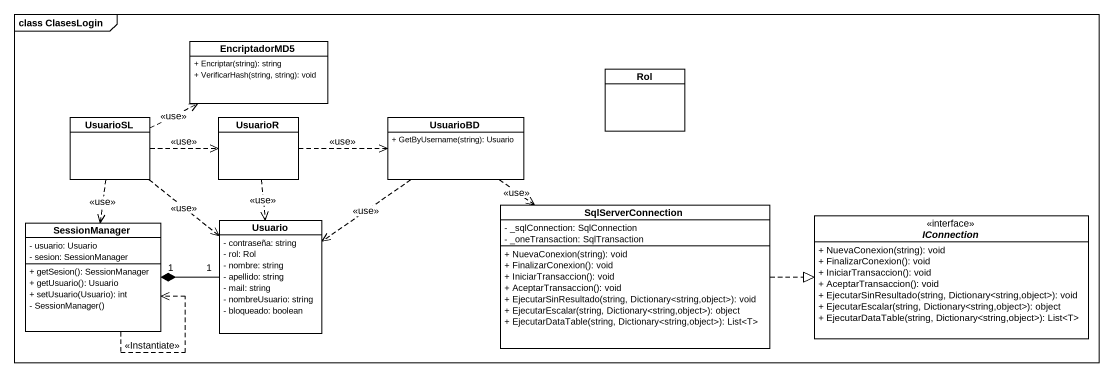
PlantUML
@startuml
mainframe class ClasesLogin
hide circle
hide empty members
skinparam classAttributeIconSize 0
class EncriptadorMD5 {
  + Encriptar(string): string
  + VerificarHash(string, string): void
}
class Rol
class UsuarioSL
class UsuarioR
class UsuarioBD {
  + GetByUsername(string): Usuario
}
class SqlServerConnection {
  - _sqlConnection: SqlConnection
  - _oneTransaction: SqlTransaction
  + NuevaConexion(string): void
  + FinalizarConexion(): void
  + IniciarTransaccion(): void
  + AceptarTransaccion(): void
  + EjecutarSinResultado(string, Dictionary<string,object>): void
  + EjecutarEscalar(string, Dictionary<string,object>): object
  + EjecutarDataTable(string, Dictionary<string,object>): List<T>
}
interface IConnection {
  + NuevaConexion(string): void
  + FinalizarConexion(): void
  + IniciarTransaccion(): void
  + AceptarTransaccion(): void
  + EjecutarSinResultado(string, Dictionary<string,object>): void
  + EjecutarEscalar(string, Dictionary<string,object>): object
  + EjecutarDataTable(string, Dictionary<string,object>): List<T>
}
class SessionManager {
  - usuario: Usuario
  - sesion: SessionManager
  + getSesion(): SessionManager
  + getUsuario(): Usuario
  + setUsuario(Usuario): int
  - SessionManager()
}
class Usuario {
  - contraseña: string
  - rol: Rol
  - nombre: string
  - apellido: string
  - mail: string
  - nombreUsuario: string
  - bloqueado: boolean
}
UsuarioSL .right.> EncriptadorMD5 : <<use>>
UsuarioSL .right.> UsuarioR : <<use>>
UsuarioSL ..> SessionManager : <<use>>
UsuarioSL ..> Usuario : <<use>>
UsuarioR .right.> UsuarioBD : <<use>>
UsuarioR ..> Usuario : <<use>>
UsuarioBD ..> SqlServerConnection : <<use>>
UsuarioBD ..> Usuario : <<use>>
SqlServerConnection .right.|> IConnection
SessionManager ..> SessionManager : <<Instantiate>>
Usuario "1" -left-* "1" SessionManager
@enduml
